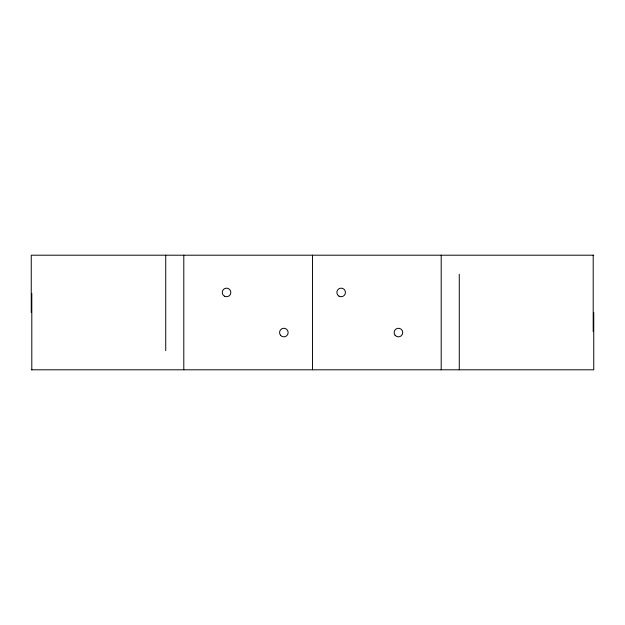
<?xml version="1.0" encoding="UTF-8"?>
<svg xmlns="http://www.w3.org/2000/svg" width="625" height="625" viewBox="0 0 625 625"><rect width="100%" height="100%" fill="white"/><g stroke="black" fill="none" stroke-linecap="round" stroke-linejoin="round"><path stroke-width="0.94" d="M593.75 255.203L31.25 255.203L31.25 312.5M31.25 369.797L593.75 369.797L593.75 312.5M593.195 255.203L593.195 331.602M459.273 274.305L459.273 369.797M441.203 255.203L441.203 369.797M312.5 255.203L312.5 369.797M183.797 255.203L183.797 369.797M165.734 255.203L165.734 350.695M31.805 293.398L31.805 369.797M395.078 335.227A4.297 4.297 0 0 0 402.438 334.133A4.297 4.297 0 0 0 397.82 328.305A4.297 4.297 0 0 0 395.078 335.227M339 296.164A4.297 4.297 0 0 0 345.445 292.445A4.297 4.297 0 0 0 339 288.727A4.297 4.297 0 0 0 339 296.164M280.484 335.227A4.297 4.297 0 0 0 287.844 334.133A4.297 4.297 0 0 0 283.227 328.305A4.297 4.297 0 0 0 280.484 335.227M224.406 296.164A4.297 4.297 0 0 0 230.852 292.445A4.297 4.297 0 0 0 224.406 288.727A4.297 4.297 0 0 0 224.406 296.164"/></g></svg>
